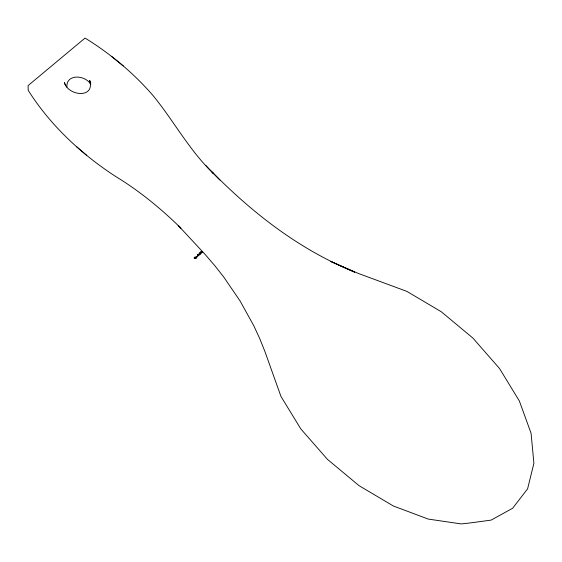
<?xml version="1.0" encoding="UTF-8"?>
<svg xmlns="http://www.w3.org/2000/svg" width="562" height="562" viewBox="0 0 562 562"><rect width="100%" height="100%" fill="white"/><g stroke="black" fill="none" stroke-linecap="round" stroke-linejoin="round"><path stroke-width="0.84" d="M66.906 87.166C65.866 73.425 85.824 74.922 90.77 84.532M200.803 253.841C200.283 255.029 199.391 251.249 200.725 253.785M194.838 257.916L195.464 258.035L194.93 258.569L194.733 257.255L194.782 257.888M211.326 171.333L213.553 173.665C189.738 150.939 174.248 121.666 153.7 96.348C134.079 73.467 110.686 53.882 85.052 38.076L28.1 85.579L28.191 90.32C50.355 125.389 81.406 154.276 116.088 176.749C139.685 191.122 161.175 208.804 180.887 228.123L178.231 225.495L205.053 254.347L214.698 265.545L223.767 277.073L240.093 300.993L253.834 325.827L259.679 338.486L264.821 351.264L280.972 396.456L300.832 428.939L327.456 459.365L359.034 485.659L393.414 506.025L428.258 519.077L461.184 523.924L469.439 523.039L491.118 520.11L512.607 508.28L527.599 488.849L533.9 463.278L531.09 433.302L519.358 400.973L499.506 368.482L472.881 338.057L441.296 311.769L406.916 291.404L358.198 273.378L330.913 261.527L354.671 272.177L339.806 265.608C288.671 241.955 244.372 205.776 205.629 165.277M111.459 56.312L123.233 65.916M76.615 146.724L86.696 155.33M212.675 172.71L219.897 180.079M90.826 83.099L89.653 80.352C95.357 98.996 67.967 95.976 64.405 82.614L65.74 85.754M200.683 252.057C202.201 255.808 201.098 249.844 200.683 252.057M198.028 255.696L197.571 256.427L198.534 255.169L199.222 255.099L197.943 254.382L197.381 255.232L197.845 254.635L198.028 255.696M195.386 257.15L196.321 257.544L196.37 256.869L196.812 257.705L196.468 258.211L196.819 257.895L196.293 256.265L196.342 257.27L195.386 257.15M195.611 257.853C193.869 260.487 193.476 255.429 195.611 257.853M202.573 252.148L202.194 252.626L202.664 252.043L202.032 251.467L201.92 251.98L202.573 252.148M199.32 253.167C201.47 254.579 198.231 255.836 199.278 253.097A0.724 0.618 -23.1 0 1 199.489 252.809L199.32 253.167M199.067 254.136C199.348 255.907 199.96 253.3 199.067 254.136M200.508 253.286L200.29 253.666L200.508 253.286M200.044 252.654L200.044 252.654M198.484 255.127L198.077 255.457L197.929 254.677L198.484 255.127"/></g></svg>
